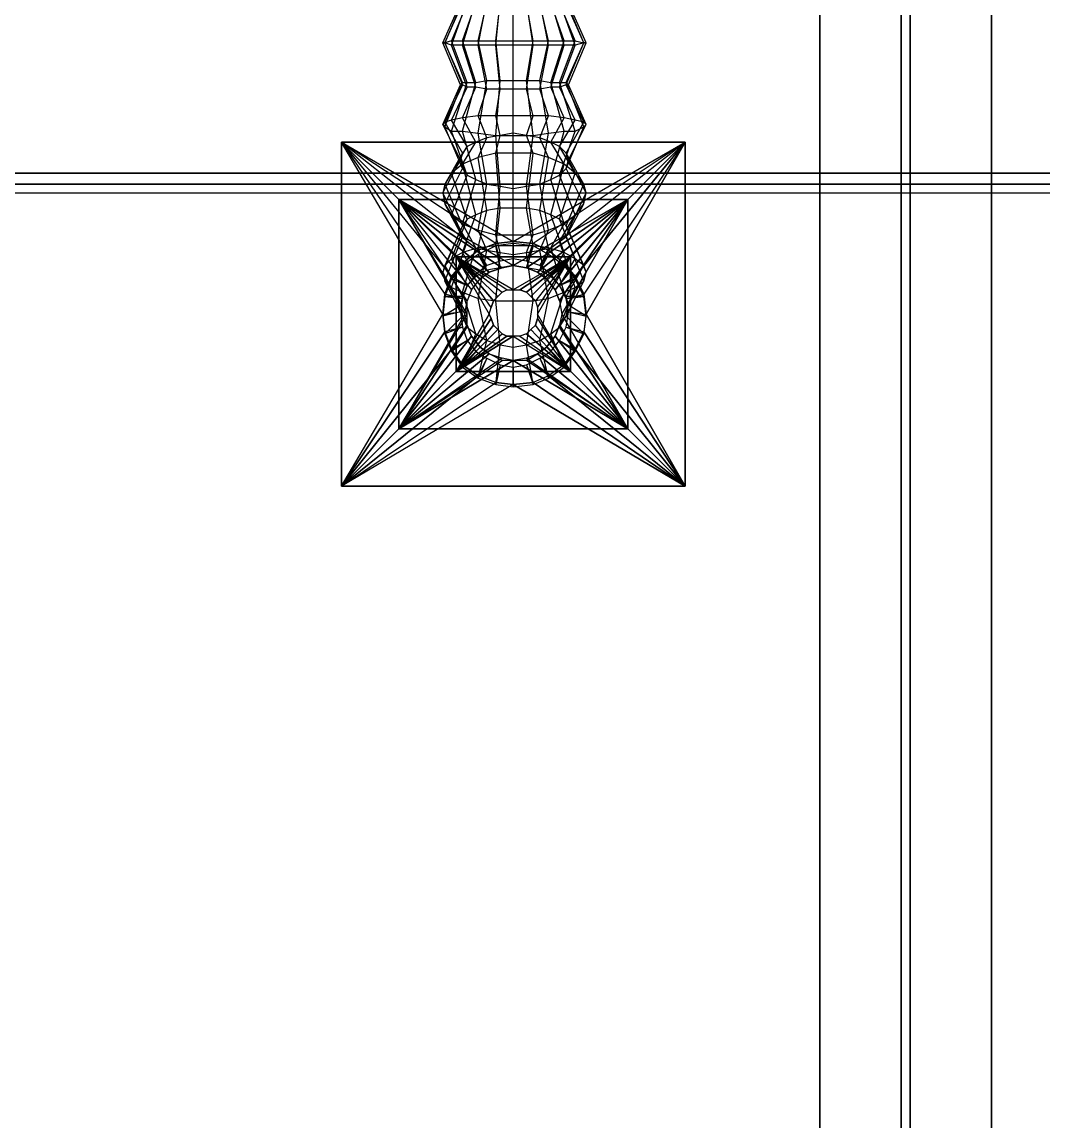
# Model space of a CAD drawing. Header units: metres. Extents: x 114 to 218, y 8 to 180.
# Drawn here: x 135.63 to 142.75, y 147.09 to 154.76 of the extents above; entities that cross this region are included whole.
import ezdxf

# ---------------------------------------------------------------- set-up
doc = ezdxf.new("R2010")
doc.units = ezdxf.units.M
doc.header["$MEASUREMENT"] = 0
for name, color, linetype in [('_Route', 7, 'Continuous'), ('M-SA2S-ADist', 7, 'Continuous'), ('M-SA2S-Flex', 7, 'Continuous'), ('PL-NP-Pipe', 7, 'Continuous'), ('S-3D-BEAM', 7, 'Continuous')]:
    doc.layers.add(name, color=color, linetype=linetype)

msp = doc.modelspace()

# ---------------------------------------------------------------- linework, layer by layer
at = {"layer": '_Route', "color": 4, "true_color": 0x00ffff}
msp.add_lwpolyline([(126.489, 153.6275), (187.0315, 153.6275), (202.3363, 153.6275)], dxfattribs=at)
msp.add_lwpolyline([(126.489, 153.6275), (187.0315, 153.6275), (202.3363, 153.6275)], dxfattribs=at)
at = {"layer": 'M-SA2S-ADist', "color": 3, "true_color": 0x00ff00}
for points in [[(139.0559, 152.2278), (140.2557, 151.5202), (137.8561, 151.5202), (137.8561, 153.9198), (140.2557, 153.9198), (140.2557, 151.5202), (139.5635, 152.72)], [(138.5637, 152.72), (137.8561, 153.9198), (137.8561, 151.5202), (138.5637, 152.72)], [(139.0559, 153.2276), (140.2557, 153.9198), (137.8561, 153.9198), (139.0559, 153.2276)], [(138.9328, 153.2122), (137.8561, 153.9198), (139.0559, 153.2276), (140.2557, 153.9198), (139.1943, 153.2122)], [(138.5791, 152.8584), (138.5637, 152.72), (137.8561, 153.9198), (138.5791, 152.8584)], [(140.2557, 153.9198), (139.1943, 153.2122), (139.0559, 153.2276), (138.9328, 153.2122), (137.8561, 153.9198), (138.5791, 152.8584), (138.5637, 152.72)], [(138.8098, 153.1661), (137.8561, 153.9198), (138.6252, 152.9815), (138.5791, 152.8584)], [(138.9328, 153.2122), (138.8098, 153.1661), (137.8561, 153.9198), (138.6252, 152.9815), (138.5791, 152.8584)], [(138.7021, 153.0738), (137.8561, 153.9198)], [(138.6252, 152.9815), (138.7021, 153.0738), (137.8561, 153.9198)], [(137.8561, 153.9198), (137.8561, 153.9198)], [(137.8561, 153.9198), (137.8561, 153.9198)], [(139.5481, 152.8584), (139.4866, 152.9815), (140.2557, 153.9198), (139.302, 153.1661), (139.1943, 153.2122)], [(140.2557, 153.9198), (139.302, 153.1661), (139.1943, 153.2122)], [(140.2557, 153.9198), (139.4097, 153.0738)], [(139.4097, 153.0738), (140.2557, 153.9198)], [(140.2557, 153.9198), (139.4866, 152.9815), (139.5481, 152.8584)], [(139.5635, 152.72), (140.2557, 153.9198), (139.5481, 152.8584), (139.5635, 152.72), (139.5481, 152.5969), (140.2557, 151.5202)], [(140.2557, 153.9198), (139.5481, 152.8584), (139.5635, 152.72), (139.5481, 152.5969)], [(140.2557, 153.9198), (139.5635, 152.72), (140.2557, 151.5202), (140.2557, 153.9198)], [(140.2557, 153.9198), (140.2557, 153.9198)], [(140.2557, 153.9198), (140.2557, 153.9198)], [(138.2561, 153.5198), (138.2561, 151.9201), (139.8557, 151.9201), (139.8557, 153.5198), (138.2561, 153.5198)], [(139.8557, 151.9201), (138.2561, 151.9201), (138.2561, 153.5198), (139.8557, 153.5198), (139.8557, 151.9201)], [(139.8557, 153.5198), (139.3943, 152.72), (139.8557, 151.9201), (139.0559, 152.397), (138.2561, 151.9201), (138.7329, 152.72), (138.2561, 153.5198), (139.0559, 153.0584), (139.8557, 153.5198)], [(138.2561, 153.5198), (138.7175, 152.72), (138.2561, 151.9201), (139.0559, 152.397), (139.8557, 151.9201), (139.3943, 152.72), (139.8557, 153.5198), (139.0559, 153.0584), (138.2561, 153.5198)], [(138.7329, 152.6431), (138.7329, 152.72), (138.7329, 152.8123), (138.2561, 153.5198), (138.7636, 152.8892), (138.7329, 152.8123)], [(138.7636, 152.8892), (138.8252, 152.9661), (138.2561, 153.5198), (138.8867, 153.0123), (138.8252, 152.9661)], [(138.8867, 153.0123), (138.979, 153.043), (138.2561, 153.5198), (138.979, 153.043), (139.0559, 153.0584), (138.979, 153.043), (138.8867, 153.0123), (138.2561, 153.5198), (138.8252, 152.9661), (138.8867, 153.0123)], [(138.7636, 152.8892), (138.7329, 152.8123), (138.2561, 153.5198), (138.7636, 152.8892), (138.8252, 152.9661)], [(138.2561, 153.5198), (138.2561, 153.5198)], [(138.2561, 153.5198), (138.2561, 153.5198)], [(139.0559, 153.0584), (139.1482, 153.043), (139.8557, 153.5198), (139.2251, 153.0123), (139.1482, 153.043)], [(139.8557, 153.5198), (139.1482, 153.043), (139.2251, 153.0123)], [(139.2251, 153.0123), (139.2866, 152.9661), (139.8557, 153.5198), (139.3481, 152.8892), (139.2866, 152.9661)], [(139.2866, 152.9661), (139.2251, 153.0123), (139.8557, 153.5198), (139.2866, 152.9661), (139.3481, 152.8892)], [(139.3481, 152.8892), (139.3789, 152.8123), (139.8557, 153.5198)], [(139.3789, 152.8123), (139.3481, 152.8892), (139.8557, 153.5198), (139.3789, 152.8123), (139.3943, 152.72), (139.3789, 152.6431)], [(139.8557, 153.5198), (139.8557, 153.5198)], [(139.8557, 153.5198), (139.8557, 153.5198)], [(138.6252, 152.9815), (138.7021, 153.0738), (138.8098, 153.1661), (138.9328, 153.2122), (139.0559, 153.2276), (139.1943, 153.2122)], [(138.8098, 153.1661), (138.7021, 153.0738), (138.8098, 153.1661), (138.9328, 153.2122), (139.0559, 153.2276), (139.1943, 153.2122)], [(138.9328, 153.2122), (138.9328, 153.2122)], [(138.9328, 153.2122), (138.9328, 153.2122)], [(138.9328, 153.2122), (138.9328, 153.2122)], [(139.0559, 153.2276), (139.0559, 153.2276)], [(139.0559, 153.2276), (139.0559, 153.2276)], [(139.0559, 153.2276), (139.0559, 153.2276)], [(139.4097, 153.0738), (139.302, 153.1661), (139.1943, 153.2122)], [(139.1943, 153.2122), (139.1943, 153.2122)], [(139.1943, 153.2122), (139.1943, 153.2122)], [(139.1943, 153.2122), (139.1943, 153.2122)], [(138.8098, 153.1661), (138.8098, 153.1661)], [(138.8098, 153.1661), (138.8098, 153.1661)], [(138.8098, 153.1661), (138.8098, 153.1661)], [(139.4097, 153.0738), (139.302, 153.1661)], [(139.302, 153.1661), (139.302, 153.1661)], [(139.4866, 152.9815), (139.4097, 153.0738), (139.302, 153.1661)], [(139.302, 153.1661), (139.302, 153.1661)], [(139.302, 153.1661), (139.302, 153.1661)], [(139.302, 153.1661), (139.302, 153.1661)], [(138.7021, 153.0738), (138.6252, 152.9815), (138.5791, 152.8584)], [(138.9021, 152.6892), (138.8867, 152.72), (138.9021, 152.7661), (138.656, 153.1199), (138.9174, 152.8123), (138.9021, 152.7661)], [(138.9174, 152.8123), (138.9482, 152.843), (138.656, 153.1199), (138.979, 152.8738), (138.9482, 152.843)], [(138.979, 152.8738), (139.0098, 152.8892), (138.656, 153.1199)], [(138.656, 152.3201), (139.4558, 152.3201), (139.2251, 152.72), (139.4558, 153.1199), (139.0559, 152.8892), (138.656, 153.1199), (138.8867, 152.72), (138.656, 152.3201), (139.0559, 152.5662), (139.4558, 152.3201), (139.4558, 153.1199), (138.656, 153.1199)], [(139.4558, 152.3201), (138.656, 152.3201), (138.656, 153.1199), (139.4558, 153.1199), (139.4558, 152.3201)], [(138.656, 153.1199), (138.656, 152.3201), (138.9021, 152.6892)], [(138.8867, 152.72), (138.9021, 152.6892), (138.9174, 152.6431), (138.656, 152.3201), (138.8867, 152.72), (138.9021, 152.7661), (138.656, 153.1199), (138.8867, 152.72)], [(139.0098, 152.8892), (138.656, 153.1199), (138.979, 152.8738), (139.0098, 152.8892), (139.0559, 152.8892), (138.656, 153.1199), (138.9482, 152.843), (138.979, 152.8738)], [(138.9482, 152.843), (138.9174, 152.8123), (138.656, 153.1199)], [(139.0559, 152.5662), (138.656, 152.3201), (138.979, 152.5815), (138.9482, 152.6123), (138.656, 152.3201), (139.0098, 152.5662), (139.0559, 152.5662), (139.4558, 152.3201), (139.2251, 152.72), (139.4558, 153.1199), (139.0559, 152.8892)], [(138.656, 153.1199), (138.656, 153.1199)], [(138.656, 153.1199), (138.656, 153.1199)], [(138.7021, 153.0738), (138.7021, 153.0738)], [(138.7021, 153.0738), (138.7021, 153.0738)], [(138.7021, 153.0738), (138.7021, 153.0738)], [(139.0098, 152.8892), (139.0559, 152.8892), (139.102, 152.8892), (139.4558, 153.1199), (139.1482, 152.8738), (139.102, 152.8892)], [(139.0559, 153.0584), (139.1482, 153.043)], [(139.0559, 153.0584), (139.0559, 153.0584)], [(139.0559, 153.0584), (139.0559, 153.0584)], [(139.4558, 153.1199), (139.102, 152.8892)], [(139.1482, 152.8738), (139.1789, 152.843), (139.4558, 153.1199), (139.2097, 152.8123), (139.1789, 152.843)], [(139.1482, 152.8738), (139.4558, 153.1199), (139.1789, 152.843)], [(139.2097, 152.8123), (139.2251, 152.7661), (139.4558, 153.1199)], [(139.2251, 152.7661), (139.4558, 153.1199), (139.2097, 152.8123)], [(139.4866, 152.9815), (139.4097, 153.0738), (139.4866, 152.9815)], [(139.4097, 153.0738), (139.4097, 153.0738)], [(139.4097, 153.0738), (139.4097, 153.0738)], [(139.4097, 153.0738), (139.4097, 153.0738)], [(139.4558, 153.1199), (139.4558, 153.1199)], [(139.4558, 153.1199), (139.4558, 153.1199)], [(138.6252, 152.9815), (138.6252, 152.9815)], [(138.6252, 152.9815), (138.6252, 152.9815)], [(138.6252, 152.9815), (138.6252, 152.9815)], [(138.6252, 152.9815), (138.6252, 152.9815)], [(138.8867, 153.0123), (138.8867, 153.0123)], [(138.8867, 153.0123), (138.8867, 153.0123)], [(138.979, 153.043), (138.979, 153.043)], [(139.1482, 153.043), (139.1482, 153.043)], [(139.1482, 153.043), (139.1482, 153.043)], [(139.2251, 153.0123), (139.2251, 153.0123)], [(139.2251, 153.0123), (139.2251, 153.0123)], [(139.4866, 152.9815), (139.5481, 152.8584), (139.5635, 152.72), (139.5481, 152.5969)], [(139.4866, 152.9815), (139.4866, 152.9815)], [(139.4866, 152.9815), (139.4866, 152.9815)], [(139.4866, 152.9815), (139.4866, 152.9815)], [(138.8252, 152.9661), (138.8252, 152.9661)], [(138.8252, 152.9661), (138.8252, 152.9661)], [(139.2866, 152.9661), (139.2866, 152.9661)], [(139.2866, 152.9661), (139.2866, 152.9661)], [(138.5637, 152.72), (138.5791, 152.5969), (138.5637, 152.72), (138.5791, 152.8584)], [(138.5791, 152.8584), (138.5791, 152.8584)], [(138.5791, 152.8584), (138.5791, 152.8584)], [(138.5791, 152.8584), (138.5791, 152.8584)], [(138.7636, 152.8892), (138.7636, 152.8892)], [(138.7636, 152.8892), (138.7636, 152.8892)], [(138.9482, 152.843), (138.9482, 152.843)], [(138.9482, 152.843), (138.9482, 152.843)], [(138.979, 152.8738), (138.979, 152.8738)], [(138.979, 152.8738), (138.979, 152.8738)], [(139.0098, 152.8892), (139.0098, 152.8892)], [(139.0098, 152.8892), (139.0098, 152.8892)], [(139.0559, 152.8892), (139.102, 152.8892), (139.1482, 152.8738), (139.1789, 152.843), (139.2097, 152.8123), (139.2251, 152.7661), (139.2251, 152.72), (139.2251, 152.6892), (139.2097, 152.6431), (139.1789, 152.6123)], [(139.0559, 152.8892), (139.0559, 152.8892)], [(139.0559, 152.8892), (139.0559, 152.8892)], [(139.102, 152.8892), (139.102, 152.8892)], [(139.102, 152.8892), (139.102, 152.8892)], [(139.1482, 152.8738), (139.1482, 152.8738)], [(139.1482, 152.8738), (139.1482, 152.8738)], [(139.1789, 152.843), (139.1789, 152.843)], [(139.1789, 152.843), (139.1789, 152.843)], [(139.3481, 152.8892), (139.3481, 152.8892)], [(139.3481, 152.8892), (139.3481, 152.8892)], [(139.5481, 152.8584), (139.5481, 152.8584)], [(139.5481, 152.8584), (139.5481, 152.8584)], [(139.5481, 152.8584), (139.5481, 152.8584)], [(139.5481, 152.8584), (139.5481, 152.8584)], [(138.7329, 152.6431), (138.7636, 152.5662), (138.2561, 151.9201), (138.7329, 152.6431), (138.7175, 152.72), (138.7329, 152.8123)], [(138.7329, 152.8123), (138.7329, 152.8123)], [(138.7329, 152.8123), (138.7329, 152.8123)], [(138.9021, 152.7661), (138.9174, 152.8123)], [(138.9021, 152.7661), (138.9021, 152.7661)], [(138.9021, 152.7661), (138.9021, 152.7661)], [(138.9174, 152.8123), (138.9174, 152.8123)], [(138.9174, 152.8123), (138.9174, 152.8123)], [(139.2097, 152.8123), (139.2097, 152.8123)], [(139.2097, 152.8123), (139.2097, 152.8123)], [(139.2251, 152.7661), (139.2251, 152.72), (139.2251, 152.6892), (139.4558, 152.3201), (139.2097, 152.6431), (139.2251, 152.6892)], [(139.2251, 152.7661), (139.2251, 152.7661)], [(139.2251, 152.7661), (139.2251, 152.7661)], [(139.3789, 152.8123), (139.3943, 152.72), (139.3789, 152.6431), (139.8557, 151.9201), (139.3481, 152.5662), (139.3789, 152.6431)], [(139.3789, 152.8123), (139.3789, 152.8123)], [(139.3789, 152.8123), (139.3789, 152.8123)], [(138.5637, 152.72), (138.5791, 152.5969), (137.8561, 151.5202), (138.5637, 152.72)], [(138.5637, 152.72), (138.5637, 152.72)], [(138.5637, 152.72), (138.5637, 152.72)], [(138.5637, 152.72), (138.5637, 152.72)], [(138.9174, 152.6431), (138.9021, 152.6892), (138.656, 152.3201)], [(138.7175, 152.72), (138.7175, 152.72)], [(138.7329, 152.72), (138.7329, 152.72)], [(138.8867, 152.72), (138.8867, 152.72)], [(138.8867, 152.72), (138.8867, 152.72)], [(138.9021, 152.6892), (138.9021, 152.6892)], [(138.9021, 152.6892), (138.9021, 152.6892)], [(139.2251, 152.6892), (139.4558, 152.3201), (139.2097, 152.6431)], [(139.2251, 152.72), (139.2251, 152.72)], [(139.2251, 152.72), (139.2251, 152.72)], [(139.2251, 152.6892), (139.2251, 152.6892)], [(139.2251, 152.6892), (139.2251, 152.6892)], [(139.3943, 152.72), (139.3943, 152.72)], [(139.3943, 152.72), (139.3943, 152.72)], [(139.5635, 152.72), (139.5635, 152.72)], [(139.5635, 152.72), (139.5635, 152.72)], [(139.5635, 152.72), (139.5635, 152.72)], [(137.8561, 151.5202), (138.5791, 152.5969)], [(138.7636, 152.5662), (138.7329, 152.6431), (138.2561, 151.9201)], [(138.5791, 152.5969), (138.6252, 152.4739), (138.5791, 152.5969)], [(138.7021, 152.3662), (138.6252, 152.4739), (138.5791, 152.5969)], [(138.5791, 152.5969), (138.5791, 152.5969)], [(138.5791, 152.5969), (138.5791, 152.5969)], [(138.5791, 152.5969), (138.5791, 152.5969)], [(138.979, 152.5815), (138.9482, 152.6123), (138.656, 152.3201), (138.9174, 152.6431), (138.9482, 152.6123)], [(138.7329, 152.6431), (138.7329, 152.6431)], [(138.7329, 152.6431), (138.7329, 152.6431)], [(138.9174, 152.6431), (138.9482, 152.6123)], [(138.9174, 152.6431), (138.9174, 152.6431)], [(138.9174, 152.6431), (138.9174, 152.6431)], [(138.9482, 152.6123), (138.9482, 152.6123)], [(138.9482, 152.6123), (138.9482, 152.6123)], [(139.1789, 152.6123), (139.1482, 152.5815)], [(139.1789, 152.6123), (139.1482, 152.5815), (139.4558, 152.3201), (139.1789, 152.6123)], [(139.2097, 152.6431), (139.1789, 152.6123), (139.4558, 152.3201)], [(139.1789, 152.6123), (139.1789, 152.6123)], [(139.1789, 152.6123), (139.1789, 152.6123)], [(139.5481, 152.5969), (139.5481, 152.5969), (139.4866, 152.4739), (139.4097, 152.3662), (139.302, 152.2893), (139.1943, 152.2432)], [(139.2097, 152.6431), (139.2097, 152.6431)], [(139.2097, 152.6431), (139.2097, 152.6431)], [(139.8557, 151.9201), (139.3789, 152.6431), (139.3481, 152.5662)], [(139.3789, 152.6431), (139.3789, 152.6431)], [(139.3789, 152.6431), (139.3789, 152.6431)], [(139.4097, 152.3662), (139.4866, 152.4739), (139.5481, 152.5969)], [(139.4866, 152.4739), (140.2557, 151.5202), (139.5481, 152.5969), (139.4866, 152.4739)], [(139.5481, 152.5969), (139.5481, 152.5969)], [(139.5481, 152.5969), (139.5481, 152.5969)], [(138.8867, 152.4431), (138.8252, 152.4893), (138.2561, 151.9201), (138.7636, 152.5662), (138.8252, 152.4893)], [(138.8252, 152.4893), (138.8867, 152.4431), (138.2561, 151.9201), (138.8252, 152.4893), (138.7636, 152.5662)], [(139.102, 152.5662), (139.0559, 152.5662), (139.0098, 152.5662), (138.656, 152.3201), (138.979, 152.5815), (139.0098, 152.5662)], [(138.7636, 152.5662), (138.7636, 152.5662)], [(138.7636, 152.5662), (138.7636, 152.5662)], [(139.0098, 152.5662), (138.979, 152.5815)], [(138.979, 152.5815), (138.979, 152.5815)], [(138.979, 152.5815), (138.979, 152.5815)], [(139.0098, 152.5662), (139.0098, 152.5662)], [(139.0098, 152.5662), (139.0098, 152.5662)], [(139.102, 152.5662), (139.0559, 152.5662)], [(139.0559, 152.5662), (139.0559, 152.5662)], [(139.0559, 152.5662), (139.0559, 152.5662)], [(139.102, 152.5662), (139.4558, 152.3201), (139.1482, 152.5815), (139.102, 152.5662)], [(139.1482, 152.5815), (139.102, 152.5662), (139.4558, 152.3201)], [(139.102, 152.5662), (139.102, 152.5662)], [(139.102, 152.5662), (139.102, 152.5662)], [(139.1482, 152.5815), (139.1482, 152.5815)], [(139.1482, 152.5815), (139.1482, 152.5815)], [(139.3481, 152.5662), (139.2866, 152.4893), (139.8557, 151.9201), (139.2251, 152.4431), (139.2866, 152.4893)], [(139.2866, 152.4893), (139.3481, 152.5662), (139.8557, 151.9201), (139.2866, 152.4893), (139.2251, 152.4431)], [(139.3481, 152.5662), (139.3481, 152.5662)], [(139.3481, 152.5662), (139.3481, 152.5662)], [(138.6252, 152.4739), (137.8561, 151.5202), (138.8098, 152.2893)], [(137.8561, 151.5202), (138.6252, 152.4739)], [(139.1482, 152.4124), (139.0559, 152.397), (138.979, 152.4124), (138.2561, 151.9201), (138.8867, 152.4431), (138.979, 152.4124)], [(138.2561, 151.9201), (138.979, 152.397), (138.8867, 152.4431)], [(138.6252, 152.4739), (138.7021, 152.3662), (138.6252, 152.4739)], [(138.6252, 152.4739), (138.6252, 152.4739)], [(138.6252, 152.4739), (138.6252, 152.4739)], [(138.6252, 152.4739), (138.6252, 152.4739)], [(138.8252, 152.4893), (138.8252, 152.4893)], [(138.8252, 152.4893), (138.8252, 152.4893)], [(138.8867, 152.4431), (138.8867, 152.4431)], [(138.8867, 152.4431), (138.8867, 152.4431)], [(139.1482, 152.397), (139.2251, 152.4431), (139.8557, 151.9201), (139.1482, 152.397), (139.0559, 152.397), (138.979, 152.397)], [(139.2251, 152.4431), (139.1482, 152.4124), (139.8557, 151.9201)], [(139.2251, 152.4431), (139.2251, 152.4431)], [(139.2251, 152.4431), (139.2251, 152.4431)], [(139.2866, 152.4893), (139.2866, 152.4893)], [(139.2866, 152.4893), (139.2866, 152.4893)], [(139.4866, 152.4739), (139.4097, 152.3662), (140.2557, 151.5202)], [(139.4866, 152.4739), (139.4866, 152.4739)], [(140.2557, 151.5202), (139.4866, 152.4739)], [(139.4866, 152.4739), (139.4866, 152.4739)], [(139.4866, 152.4739), (139.4866, 152.4739)], [(139.4866, 152.4739), (139.4866, 152.4739)], [(138.8098, 152.2893), (138.7021, 152.3662), (137.8561, 151.5202)], [(137.8561, 151.5202), (138.7021, 152.3662)], [(138.7021, 152.3662), (138.8098, 152.2893), (138.7021, 152.3662)], [(138.7021, 152.3662), (138.7021, 152.3662)], [(138.7021, 152.3662), (138.7021, 152.3662)], [(138.7021, 152.3662), (138.7021, 152.3662)], [(138.979, 152.4124), (138.979, 152.4124)], [(138.979, 152.397), (138.979, 152.397)], [(139.0559, 152.397), (139.0559, 152.397)], [(139.0559, 152.397), (139.0559, 152.397)], [(139.1482, 152.4124), (139.1482, 152.4124)], [(139.1482, 152.397), (139.1482, 152.397)], [(139.4097, 152.3662), (139.302, 152.2893), (139.1943, 152.2432)], [(139.4097, 152.3662), (139.302, 152.2893)], [(140.2557, 151.5202), (139.4097, 152.3662)], [(139.4097, 152.3662), (139.4097, 152.3662)], [(139.4097, 152.3662), (139.4097, 152.3662)], [(139.4097, 152.3662), (139.4097, 152.3662)], [(138.8098, 152.2893), (137.8561, 151.5202), (138.9328, 152.2432), (138.8098, 152.2893)], [(138.656, 152.3201), (138.656, 152.3201)], [(138.656, 152.3201), (138.656, 152.3201)], [(139.0559, 152.2278), (138.9328, 152.2432), (138.8098, 152.2893)], [(138.9328, 152.2432), (138.8098, 152.2893)], [(138.8098, 152.2893), (138.8098, 152.2893)], [(138.8098, 152.2893), (138.8098, 152.2893)], [(138.8098, 152.2893), (138.8098, 152.2893)], [(140.2557, 151.5202), (139.302, 152.2893), (139.1943, 152.2432)], [(139.302, 152.2893), (140.2557, 151.5202)], [(139.302, 152.2893), (139.302, 152.2893)], [(139.302, 152.2893), (139.302, 152.2893)], [(139.302, 152.2893), (139.302, 152.2893)], [(139.4558, 152.3201), (139.4558, 152.3201)], [(139.4558, 152.3201), (139.4558, 152.3201)], [(138.9328, 152.2432), (139.0559, 152.2278), (137.8561, 151.5202), (138.9328, 152.2432)], [(139.0559, 152.2278), (137.8561, 151.5202), (140.2557, 151.5202), (139.0559, 152.2278)], [(140.2557, 151.5202), (139.1943, 152.2432), (139.0559, 152.2278), (138.9328, 152.2432)], [(138.9328, 152.2432), (138.9328, 152.2432)], [(138.9328, 152.2432), (138.9328, 152.2432)], [(138.9328, 152.2432), (138.9328, 152.2432)], [(139.0559, 152.2278), (139.1943, 152.2432)], [(139.1943, 152.2432), (139.0559, 152.2278)], [(139.0559, 152.2278), (139.0559, 152.2278)], [(139.0559, 152.2278), (139.0559, 152.2278)], [(139.0559, 152.2278), (139.0559, 152.2278)], [(139.1943, 152.2432), (140.2557, 151.5202)], [(139.1943, 152.2432), (139.1943, 152.2432)], [(139.1943, 152.2432), (139.1943, 152.2432)], [(139.1943, 152.2432), (139.1943, 152.2432)], [(138.2561, 151.9201), (138.2561, 151.9201)], [(138.2561, 151.9201), (138.2561, 151.9201)], [(139.8557, 151.9201), (139.8557, 151.9201)], [(139.8557, 151.9201), (139.8557, 151.9201)], [(137.8561, 151.5202), (137.8561, 151.5202)], [(137.8561, 151.5202), (137.8561, 151.5202)], [(140.2557, 151.5202), (140.2557, 151.5202)], [(140.2557, 151.5202), (140.2557, 151.5202)]]:
    msp.add_lwpolyline(points, dxfattribs=at)
at = {"layer": 'M-SA2S-Flex', "color": 5, "true_color": 0x0000ff}
for points in [[(138.7021, 154.9042), (138.5791, 154.6119), (138.5637, 154.6119), (138.6867, 154.8888), (138.7021, 154.8888), (138.5791, 155.1811)], [(138.7021, 154.5966), (138.6252, 154.5966), (138.7329, 154.9042)], [(138.8098, 154.5966), (138.7021, 154.5966), (138.7944, 154.9042)], [(138.9328, 154.5966), (138.8098, 154.5966), (138.8713, 154.9042)], [(139.0559, 154.5966), (138.9328, 154.5966), (138.9636, 154.9042)], [(139.1943, 154.5966), (139.0559, 154.5966), (139.0559, 154.9042)], [(139.302, 154.5966), (139.1943, 154.5966), (139.1482, 154.9042)], [(139.4097, 154.5966), (139.302, 154.5966), (139.2405, 154.9042)], [(139.4866, 154.5966), (139.4097, 154.5966), (139.3174, 154.9042)], [(139.5481, 154.6119), (139.4866, 154.5966), (139.3789, 154.9042)], [(139.5635, 154.6119), (139.5481, 154.6119), (139.4251, 154.9042)], [(138.7329, 154.8888), (138.6252, 154.6273), (138.5791, 154.6119), (138.7021, 154.3197), (138.6867, 154.3197), (138.5637, 154.6119), (138.5791, 154.6119), (138.7021, 154.8888)], [(138.6252, 154.6273), (138.7021, 154.6273), (138.7944, 154.8888)], [(138.7021, 154.6273), (138.8098, 154.6273), (138.8713, 154.8888)], [(138.8098, 154.6273), (138.9328, 154.6273), (138.9636, 154.8888)], [(138.9328, 154.6273), (139.0559, 154.6273), (139.0559, 154.8888)], [(139.0559, 154.6273), (139.1943, 154.6273), (139.1482, 154.8888)], [(139.1943, 154.6273), (139.302, 154.6273), (139.2405, 154.8888)], [(139.302, 154.6273), (139.4097, 154.6273), (139.3174, 154.8888)], [(139.4097, 154.6273), (139.4866, 154.6273), (139.3789, 154.8888)], [(139.4866, 154.6273), (139.5481, 154.6119), (139.4251, 154.8888)], [(139.5481, 154.6119), (139.5635, 154.6119), (139.4404, 154.8888)], [(138.7021, 154.3197), (138.5791, 154.0582), (138.5637, 154.0428), (138.6867, 154.3197), (138.7021, 154.3351), (138.5791, 154.6119)], [(138.5637, 154.6119), (138.5637, 154.6119)], [(138.6252, 154.5966), (138.5791, 154.6119)], [(138.5791, 154.6119), (138.5791, 154.6119)], [(138.5791, 154.6119), (138.5791, 154.6119)], [(138.7021, 154.3351), (138.7329, 154.3351), (138.6252, 154.6273)], [(138.6252, 154.6273), (138.6252, 154.6273)], [(138.7944, 154.3043), (138.7329, 154.3043), (138.6252, 154.5966)], [(138.6252, 154.5966), (138.6252, 154.5966)], [(138.7329, 154.3351), (138.7944, 154.3351), (138.7021, 154.6273)], [(138.7021, 154.6273), (138.7021, 154.6273)], [(138.8713, 154.2889), (138.7944, 154.3043), (138.7021, 154.5966)], [(138.7021, 154.5966), (138.7021, 154.5966)], [(138.7944, 154.3351), (138.8713, 154.3504), (138.8098, 154.6273)], [(138.8098, 154.6273), (138.8098, 154.6273)], [(138.9636, 154.2889), (138.8713, 154.2889), (138.8098, 154.5966)], [(138.8098, 154.5966), (138.8098, 154.5966)], [(138.8713, 154.3504), (138.9636, 154.3504), (138.9328, 154.6273)], [(138.9328, 154.6273), (138.9328, 154.6273)], [(139.0559, 154.2889), (138.9636, 154.2889), (138.9328, 154.5966)], [(138.9328, 154.5966), (138.9328, 154.5966)], [(138.9636, 154.3504), (139.0559, 154.3504), (139.0559, 154.6273)], [(139.0559, 154.3504), (139.1482, 154.3504), (139.1943, 154.6273)], [(139.0559, 154.6273), (139.0559, 154.6273)], [(139.1482, 154.2889), (139.0559, 154.2889), (139.0559, 154.5966)], [(139.0559, 154.5966), (139.0559, 154.5966)], [(139.1482, 154.3504), (139.2405, 154.3504), (139.302, 154.6273)], [(139.2405, 154.2889), (139.1482, 154.2889), (139.1943, 154.5966)], [(139.1943, 154.6273), (139.1943, 154.6273)], [(139.1943, 154.5966), (139.1943, 154.5966)], [(139.2405, 154.3504), (139.3174, 154.3351), (139.4097, 154.6273)], [(139.3174, 154.3043), (139.2405, 154.2889), (139.302, 154.5966)], [(139.302, 154.6273), (139.302, 154.6273)], [(139.302, 154.5966), (139.302, 154.5966)], [(139.3174, 154.3351), (139.3789, 154.3351), (139.4866, 154.6273)], [(139.3789, 154.3043), (139.3174, 154.3043), (139.4097, 154.5966)], [(139.3789, 154.3351), (139.4251, 154.3351), (139.5481, 154.6119)], [(139.4251, 154.3197), (139.3789, 154.3043), (139.4866, 154.5966)], [(139.4097, 154.6273), (139.4097, 154.6273)], [(139.4097, 154.5966), (139.4097, 154.5966)], [(139.4251, 154.3351), (139.4404, 154.3197), (139.5635, 154.6119)], [(139.4404, 154.3197), (139.4251, 154.3197), (139.5481, 154.6119)], [(139.4866, 154.6273), (139.4866, 154.6273)], [(139.4866, 154.5966), (139.4866, 154.5966)], [(139.5481, 154.6119), (139.5481, 154.6119)], [(139.5481, 154.6119), (139.5481, 154.6119)], [(139.5635, 154.6119), (139.5635, 154.6119)], [(138.5791, 154.0582), (138.7021, 153.8429), (138.6867, 153.7967), (138.5637, 154.0428), (138.5791, 154.0274), (138.7021, 154.3351)], [(138.5791, 154.0274), (138.6252, 153.9967), (138.7329, 154.3351)], [(138.6252, 153.9967), (138.7021, 153.9967), (138.7944, 154.3351)], [(138.7021, 154.089), (138.6252, 154.0736), (138.7329, 154.3043)], [(138.6867, 154.3197), (138.6867, 154.3197)], [(138.7021, 153.9967), (138.8098, 153.9813), (138.8713, 154.3504)], [(138.7021, 154.3351), (138.7021, 154.3351)], [(138.7329, 154.3043), (138.7021, 154.3197)], [(138.7021, 154.3197), (138.7021, 154.3197)], [(138.8098, 154.1043), (138.7021, 154.089), (138.7944, 154.3043)], [(138.7329, 154.3351), (138.7329, 154.3351)], [(138.7329, 154.3043), (138.7329, 154.3043)], [(138.7944, 154.3351), (138.7944, 154.3351)], [(138.7944, 154.3043), (138.7944, 154.3043)], [(138.8098, 153.9813), (138.9328, 153.9659), (138.9636, 154.3504)], [(138.9328, 154.1043), (138.8098, 154.1043), (138.8713, 154.2889)], [(138.8713, 154.3504), (138.8713, 154.3504)], [(138.8713, 154.2889), (138.8713, 154.2889)], [(138.9328, 153.9659), (139.0559, 153.9659), (139.0559, 154.3504)], [(139.0559, 154.1043), (138.9328, 154.1043), (138.9636, 154.2889)], [(138.9636, 154.3504), (138.9636, 154.3504)], [(138.9636, 154.2889), (138.9636, 154.2889)], [(139.0559, 153.9659), (139.1943, 153.9659), (139.1482, 154.3504)], [(139.0559, 154.3504), (139.0559, 154.3504)], [(139.1943, 154.1043), (139.0559, 154.1043), (139.0559, 154.2889)], [(139.0559, 154.2889), (139.0559, 154.2889)], [(139.1482, 154.3504), (139.1482, 154.3504)], [(139.302, 154.1043), (139.1943, 154.1043), (139.1482, 154.2889)], [(139.1482, 154.2889), (139.1482, 154.2889)], [(139.1943, 153.9659), (139.302, 153.9813), (139.2405, 154.3504)], [(139.2405, 154.3504), (139.2405, 154.3504)], [(139.4097, 154.089), (139.302, 154.1043), (139.2405, 154.2889)], [(139.2405, 154.2889), (139.2405, 154.2889)], [(139.302, 153.9813), (139.4097, 153.9967), (139.3174, 154.3351)], [(139.3174, 154.3351), (139.3174, 154.3351)], [(139.4866, 154.0736), (139.4097, 154.089), (139.3174, 154.3043)], [(139.3174, 154.3043), (139.3174, 154.3043)], [(139.4097, 153.9967), (139.4866, 153.9967), (139.3789, 154.3351)], [(139.3789, 154.3351), (139.3789, 154.3351)], [(139.5481, 154.0582), (139.4866, 154.0736), (139.3789, 154.3043)], [(139.3789, 154.3043), (139.3789, 154.3043)], [(139.4866, 153.9967), (139.5481, 154.0274), (139.4251, 154.3351)], [(139.4251, 154.3351), (139.4251, 154.3351)], [(139.5635, 154.0428), (139.5481, 154.0582), (139.4251, 154.3197)], [(139.4251, 154.3197), (139.4251, 154.3197)], [(139.5481, 154.0274), (139.5635, 154.0428), (139.4404, 154.3197)], [(139.4404, 154.3197), (139.4404, 154.3197)], [(138.6252, 154.0736), (138.5791, 154.0582)], [(138.5791, 154.0582), (138.5791, 154.0582)], [(138.7944, 153.9198), (138.7329, 153.889), (138.6252, 154.0736)], [(138.6252, 154.0736), (138.6252, 154.0736)], [(138.8713, 153.9505), (138.7944, 153.9198), (138.7021, 154.089)], [(138.7021, 154.089), (138.7021, 154.089)], [(138.9636, 153.9659), (138.8713, 153.9505), (138.8098, 154.1043)], [(138.8098, 154.1043), (138.8098, 154.1043)], [(139.0559, 153.9813), (138.9636, 153.9659), (138.9328, 154.1043)], [(138.9328, 154.1043), (138.9328, 154.1043)], [(139.1482, 153.9659), (139.0559, 153.9813), (139.0559, 154.1043)], [(139.0559, 154.1043), (139.0559, 154.1043)], [(139.2405, 153.9505), (139.1482, 153.9659), (139.1943, 154.1043)], [(139.1943, 154.1043), (139.1943, 154.1043)], [(139.3174, 153.9198), (139.2405, 153.9505), (139.302, 154.1043)], [(139.302, 154.1043), (139.302, 154.1043)], [(139.3789, 153.889), (139.3174, 153.9198), (139.4097, 154.089)], [(139.4251, 153.8429), (139.3789, 153.889), (139.4866, 154.0736)], [(139.4097, 154.089), (139.4097, 154.089)], [(139.4404, 153.7967), (139.4251, 153.8429), (139.5481, 154.0582)], [(139.4866, 154.0736), (139.4866, 154.0736)], [(139.5481, 154.0582), (139.5481, 154.0582)], [(138.5637, 154.0428), (138.5637, 154.0428)], [(138.7021, 153.8429), (138.5791, 153.6275), (138.5637, 153.566), (138.6867, 153.7967), (138.7021, 153.7352), (138.5791, 154.0274)], [(138.5791, 154.0274), (138.5791, 154.0274)], [(138.7021, 153.7352), (138.7329, 153.689), (138.6252, 153.9967)], [(138.6252, 153.9967), (138.6252, 153.9967)], [(138.7329, 153.689), (138.7944, 153.6583), (138.7021, 153.9967)], [(138.7021, 153.9967), (138.7021, 153.9967)], [(138.7944, 153.6583), (138.8713, 153.6275), (138.8098, 153.9813)], [(138.8098, 153.9813), (138.8098, 153.9813)], [(139.1943, 153.8429), (139.0559, 153.8429), (139.0559, 153.9813)], [(139.0559, 153.9813), (139.0559, 153.9813)], [(139.1482, 153.6121), (139.2405, 153.6275), (139.302, 153.9813)], [(139.2405, 153.6275), (139.3174, 153.6583), (139.4097, 153.9967)], [(139.302, 153.9813), (139.302, 153.9813)], [(139.3174, 153.6583), (139.3789, 153.689), (139.4866, 153.9967)], [(139.3789, 153.689), (139.4251, 153.7352), (139.5481, 154.0274)], [(139.4097, 153.9967), (139.4097, 153.9967)], [(139.4251, 153.7352), (139.4404, 153.7967), (139.5635, 154.0428)], [(139.4866, 153.9967), (139.4866, 153.9967)], [(139.5481, 154.0274), (139.5481, 154.0274)], [(139.5635, 154.0428), (139.5635, 154.0428)], [(138.8098, 153.8121), (138.7021, 153.7659), (138.7944, 153.9198)], [(138.7944, 153.9198), (138.7944, 153.9198)], [(138.9328, 153.8429), (138.8098, 153.8121), (138.8713, 153.9505)], [(138.8713, 153.6275), (138.9636, 153.6121), (138.9328, 153.9659)], [(138.8713, 153.9505), (138.8713, 153.9505)], [(139.0559, 153.8429), (138.9328, 153.8429), (138.9636, 153.9659)], [(138.9328, 153.9659), (138.9328, 153.9659)], [(138.9636, 153.6121), (139.0559, 153.5967), (139.0559, 153.9659)], [(138.9636, 153.9659), (138.9636, 153.9659)], [(139.0559, 153.5967), (139.1482, 153.6121), (139.1943, 153.9659)], [(139.0559, 153.9659), (139.0559, 153.9659)], [(139.302, 153.8121), (139.1943, 153.8429), (139.1482, 153.9659)], [(139.1482, 153.9659), (139.1482, 153.9659)], [(139.1943, 153.9659), (139.1943, 153.9659)], [(139.4097, 153.7659), (139.302, 153.8121), (139.2405, 153.9505)], [(139.2405, 153.9505), (139.2405, 153.9505)], [(139.4866, 153.7044), (139.4097, 153.7659), (139.3174, 153.9198)], [(139.3174, 153.9198), (139.3174, 153.9198)], [(138.7021, 153.7659), (138.6252, 153.7044), (138.7329, 153.889)], [(138.7329, 153.889), (138.7021, 153.8429)], [(138.7021, 153.8429), (138.7021, 153.8429)], [(138.7329, 153.889), (138.7329, 153.889)], [(139.0559, 153.4583), (138.9636, 153.4583), (138.9328, 153.8429)], [(138.9328, 153.8429), (138.9328, 153.8429)], [(139.1482, 153.4583), (139.0559, 153.4583), (139.0559, 153.8429)], [(139.0559, 153.8429), (139.0559, 153.8429)], [(139.2405, 153.4429), (139.1482, 153.4583), (139.1943, 153.8429)], [(139.1943, 153.8429), (139.1943, 153.8429)], [(139.5481, 153.6275), (139.4866, 153.7044), (139.3789, 153.889)], [(139.3789, 153.889), (139.3789, 153.889)], [(139.5635, 153.566), (139.5481, 153.6275), (139.4251, 153.8429)], [(139.4251, 153.8429), (139.4251, 153.8429)], [(138.6867, 153.7967), (138.6867, 153.7967)], [(138.8713, 153.4429), (138.7944, 153.4122), (138.7021, 153.7659)], [(138.7021, 153.7659), (138.7021, 153.7659)], [(138.9636, 153.4583), (138.8713, 153.4429), (138.8098, 153.8121)], [(138.8098, 153.8121), (138.8098, 153.8121)], [(139.3174, 153.4122), (139.2405, 153.4429), (139.302, 153.8121)], [(139.302, 153.8121), (139.302, 153.8121)], [(139.3789, 153.3814), (139.3174, 153.4122), (139.4097, 153.7659)], [(139.4097, 153.7659), (139.4097, 153.7659)], [(139.5481, 153.4891), (139.5635, 153.566), (139.4404, 153.7967)], [(139.4404, 153.7967), (139.4404, 153.7967)], [(138.5791, 153.6275), (138.7021, 153.3353), (138.6867, 153.3045), (138.5637, 153.566), (138.5791, 153.4891), (138.7021, 153.7352)], [(138.6252, 153.7044), (138.5791, 153.6275)], [(138.5791, 153.4891), (138.6252, 153.4122), (138.7329, 153.689)], [(138.7944, 153.4122), (138.7329, 153.3814), (138.6252, 153.7044)], [(138.6252, 153.7044), (138.6252, 153.7044)], [(138.7021, 153.7352), (138.7021, 153.7352)], [(138.7329, 153.689), (138.7329, 153.689)], [(139.4251, 153.3353), (139.3789, 153.3814), (139.4866, 153.7044)], [(139.4097, 153.3506), (139.4866, 153.4122), (139.3789, 153.689)], [(139.3789, 153.689), (139.3789, 153.689)], [(139.4866, 153.4122), (139.5481, 153.4891), (139.4251, 153.7352)], [(139.4251, 153.7352), (139.4251, 153.7352)], [(139.4866, 153.7044), (139.4866, 153.7044)], [(138.5791, 153.6275), (138.5791, 153.6275)], [(138.6252, 153.4122), (138.7021, 153.3506), (138.7944, 153.6583)], [(138.7021, 153.3506), (138.8098, 153.3045), (138.8713, 153.6275)], [(138.7944, 153.6583), (138.7944, 153.6583)], [(138.8098, 153.3045), (138.9328, 153.2737), (138.9636, 153.6121)], [(138.8713, 153.6275), (138.8713, 153.6275)], [(138.9328, 153.2737), (139.0559, 153.2737), (139.0559, 153.5967)], [(138.9636, 153.6121), (138.9636, 153.6121)], [(139.0559, 153.2737), (139.1943, 153.2737), (139.1482, 153.6121)], [(139.0559, 153.5967), (139.0559, 153.5967)], [(139.1482, 153.6121), (139.1482, 153.6121)], [(139.1943, 153.2737), (139.302, 153.3045), (139.2405, 153.6275)], [(139.2405, 153.6275), (139.2405, 153.6275)], [(139.302, 153.3045), (139.4097, 153.3506), (139.3174, 153.6583)], [(139.3174, 153.6583), (139.3174, 153.6583)], [(139.4404, 153.3045), (139.4251, 153.3353), (139.5481, 153.6275)], [(139.5481, 153.6275), (139.5481, 153.6275)], [(138.5637, 153.566), (138.5637, 153.566)], [(139.4251, 153.2583), (139.4404, 153.3045), (139.5635, 153.566)], [(139.5635, 153.566), (139.5635, 153.566)], [(138.7021, 153.3353), (138.5791, 153.0584), (138.5637, 153.0123), (138.6867, 153.3045), (138.7021, 153.2583), (138.5791, 153.4891)], [(138.5791, 153.4891), (138.5791, 153.4891)], [(138.9328, 153.1968), (138.8098, 153.1814), (138.8713, 153.4429)], [(138.8713, 153.4429), (138.8713, 153.4429)], [(139.0559, 153.1968), (138.9328, 153.1968), (138.9636, 153.4583)], [(138.9636, 153.4583), (138.9636, 153.4583)], [(139.1943, 153.1968), (139.0559, 153.1968), (139.0559, 153.4583)], [(139.0559, 153.4583), (139.0559, 153.4583)], [(139.302, 153.1814), (139.1943, 153.1968), (139.1482, 153.4583)], [(139.1482, 153.4583), (139.1482, 153.4583)], [(139.4097, 153.1507), (139.302, 153.1814), (139.2405, 153.4429)], [(139.2405, 153.4429), (139.2405, 153.4429)], [(139.3789, 153.2276), (139.4251, 153.2583), (139.5481, 153.4891)], [(139.5481, 153.4891), (139.5481, 153.4891)], [(138.7021, 153.2583), (138.7329, 153.2276), (138.6252, 153.4122)], [(138.6252, 153.4122), (138.6252, 153.4122)], [(138.7021, 153.1507), (138.6252, 153.1045), (138.7329, 153.3814)], [(138.8098, 153.1814), (138.7021, 153.1507), (138.7944, 153.4122)], [(138.7329, 153.3814), (138.7021, 153.3353)], [(138.7329, 153.3814), (138.7329, 153.3814)], [(138.7944, 153.4122), (138.7944, 153.4122)], [(139.4866, 153.1045), (139.4097, 153.1507), (139.3174, 153.4122)], [(139.3174, 153.1814), (139.3789, 153.2276), (139.4866, 153.4122)], [(139.3174, 153.4122), (139.3174, 153.4122)], [(139.5481, 153.0584), (139.4866, 153.1045), (139.3789, 153.3814)], [(139.3789, 153.3814), (139.3789, 153.3814)], [(139.4866, 153.4122), (139.4866, 153.4122)], [(138.6867, 153.3045), (138.6867, 153.3045)], [(138.7329, 153.2276), (138.7944, 153.1814), (138.7021, 153.3506)], [(138.7021, 153.3506), (138.7021, 153.3506)], [(138.7021, 153.3353), (138.7021, 153.3353)], [(138.7944, 153.1814), (138.8713, 153.1661), (138.8098, 153.3045)], [(138.8098, 153.3045), (138.8098, 153.3045)], [(139.1482, 153.1507), (139.2405, 153.1661), (139.302, 153.3045)], [(139.2405, 153.1661), (139.3174, 153.1814), (139.4097, 153.3506)], [(139.302, 153.3045), (139.302, 153.3045)], [(139.4097, 153.3506), (139.4097, 153.3506)], [(139.5635, 153.0123), (139.5481, 153.0584), (139.4251, 153.3353)], [(139.4251, 153.3353), (139.4251, 153.3353)], [(139.5481, 152.9507), (139.5635, 153.0123), (139.4404, 153.3045)], [(139.4404, 153.3045), (139.4404, 153.3045)], [(138.5791, 153.0584), (138.7021, 152.843), (138.6867, 152.7815), (138.5637, 153.0123), (138.5791, 152.9507), (138.7021, 153.2583)], [(139.1943, 153.2122), (139.302, 153.1661), (139.4097, 153.0738), (139.4866, 152.9815), (139.5481, 152.8584), (139.5635, 152.72), (139.5481, 152.5969), (139.4866, 152.4739), (139.4097, 152.3662), (139.302, 152.2893), (139.1943, 152.2432), (139.0559, 152.2278), (138.9328, 152.2432), (138.8098, 152.2893), (138.7021, 152.3662), (138.6252, 152.4739), (138.5791, 152.5969), (138.5637, 152.72), (138.5791, 152.8584), (138.6252, 152.9815), (138.7021, 153.0738), (138.8098, 153.1661), (138.9328, 153.2122), (139.0559, 153.2276), (139.1943, 153.2122)], [(138.5791, 152.9507), (138.6252, 152.9046), (138.7329, 153.2276)], [(138.7021, 153.2583), (138.7021, 153.2583)], [(138.7329, 153.2276), (138.7329, 153.2276)], [(138.8713, 153.1661), (138.9636, 153.1507), (138.9328, 153.2737)], [(138.9328, 153.2737), (138.9328, 153.2737)], [(138.9636, 153.0892), (138.9328, 153.2122)], [(139.0559, 153.2122), (138.9328, 153.1968), (138.9636, 153.043)], [(138.9328, 153.2122), (138.9328, 153.2122)], [(138.9636, 153.1507), (139.0559, 153.1353), (139.0559, 153.2737)], [(139.0559, 153.1353), (139.1482, 153.1507), (139.1943, 153.2737)], [(139.0559, 153.2737), (139.0559, 153.2737)], [(139.0559, 153.1045), (139.0559, 153.2276)], [(139.0559, 153.2276), (139.0559, 153.2276)], [(139.1482, 153.0892), (139.0559, 153.1045), (139.0559, 153.2122)], [(139.1943, 153.1968), (139.0559, 153.2122), (139.0559, 153.0584)], [(139.0559, 153.2122), (139.0559, 153.2122)], [(139.1482, 153.0892), (139.1943, 153.2122)], [(139.1943, 153.2737), (139.1943, 153.2737)], [(139.1943, 153.2122), (139.1943, 153.2122)], [(139.4097, 152.8738), (139.4866, 152.9046), (139.3789, 153.2276)], [(139.3789, 153.2276), (139.3789, 153.2276)], [(139.4866, 152.9046), (139.5481, 152.9507), (139.4251, 153.2583)], [(139.4251, 153.2583), (139.4251, 153.2583)], [(138.6252, 152.9046), (138.7021, 152.8738), (138.7944, 153.1814)], [(138.7021, 152.8738), (138.8098, 152.8277), (138.8713, 153.1661)], [(138.8713, 153.0276), (138.7944, 152.9815), (138.7021, 153.1507)], [(138.7021, 153.1507), (138.7021, 153.1507)], [(138.8098, 153.1353), (138.7021, 153.0584), (138.7944, 152.9815)], [(138.7944, 153.1814), (138.7944, 153.1814)], [(138.9328, 153.1968), (138.8098, 153.1353), (138.8713, 153.0276)], [(138.9636, 153.043), (138.8713, 153.0276), (138.8098, 153.1814)], [(138.8098, 153.1814), (138.8098, 153.1814)], [(138.8713, 153.0584), (138.8098, 153.1661)], [(138.8098, 153.1661), (138.8098, 153.1661)], [(138.8098, 152.8277), (138.9328, 152.8123), (138.9636, 153.1507)], [(138.9636, 153.0892), (138.8713, 153.0584), (138.8098, 153.1353)], [(138.8098, 153.1353), (138.8098, 153.1353)], [(138.8713, 153.1661), (138.8713, 153.1661)], [(139.0559, 153.1045), (138.9636, 153.0892), (138.9328, 153.1968)], [(139.0559, 153.0584), (138.9636, 153.043), (138.9328, 153.1968)], [(138.9328, 153.1968), (138.9328, 153.1968)], [(138.9328, 153.1968), (138.9328, 153.1968)], [(138.9328, 152.8123), (139.0559, 152.8123), (139.0559, 153.1353)], [(138.9636, 153.1507), (138.9636, 153.1507)], [(139.1482, 153.043), (139.0559, 153.0584), (139.0559, 153.1968)], [(139.0559, 153.1968), (139.0559, 153.1968)], [(139.0559, 152.8123), (139.1943, 152.8123), (139.1482, 153.1507)], [(139.0559, 153.1353), (139.0559, 153.1353)], [(139.2405, 153.0584), (139.1482, 153.0892), (139.1943, 153.1968)], [(139.302, 153.1353), (139.1943, 153.1968), (139.1482, 153.043)], [(139.2405, 153.0276), (139.1482, 153.043), (139.1943, 153.1968)], [(139.1482, 153.1507), (139.1482, 153.1507)], [(139.1943, 153.1968), (139.1943, 153.1968)], [(139.1943, 153.1968), (139.1943, 153.1968)], [(139.1943, 152.8123), (139.302, 152.8277), (139.2405, 153.1661)], [(139.3174, 152.9815), (139.2405, 153.0276), (139.302, 153.1814)], [(139.2405, 153.0584), (139.302, 153.1661)], [(139.2405, 153.1661), (139.2405, 153.1661)], [(139.3174, 152.9969), (139.2405, 153.0584), (139.302, 153.1353)], [(139.4097, 153.0584), (139.302, 153.1353), (139.2405, 153.0276)], [(139.302, 152.8277), (139.4097, 152.8738), (139.3174, 153.1814)], [(139.302, 153.1814), (139.302, 153.1814)], [(139.302, 153.1661), (139.302, 153.1661)], [(139.302, 153.1353), (139.302, 153.1353)], [(139.3174, 153.1814), (139.3174, 153.1814)], [(139.3789, 152.92), (139.3174, 152.9815), (139.4097, 153.1507)], [(139.4097, 153.1507), (139.4097, 153.1507)], [(138.6252, 153.1045), (138.5791, 153.0584)], [(138.5791, 153.0584), (138.5791, 153.0584)], [(138.7944, 152.9815), (138.7329, 152.92), (138.6252, 153.1045)], [(138.6252, 153.1045), (138.6252, 153.1045)], [(138.7021, 153.0584), (138.6252, 152.9661), (138.7329, 152.92)], [(138.7944, 152.9969), (138.7021, 153.0738)], [(138.7021, 153.0738), (138.7021, 153.0738)], [(138.8713, 153.0584), (138.7944, 152.9969), (138.7021, 153.0584)], [(138.7021, 153.0584), (138.7021, 153.0584)], [(138.8713, 153.0584), (138.8713, 153.0584)], [(138.9636, 153.0892), (138.9636, 153.0892)], [(139.0559, 153.1045), (139.0559, 153.1045)], [(139.0559, 153.0584), (139.0559, 153.0584)], [(139.1482, 153.0892), (139.1482, 153.0892)], [(139.2405, 153.0584), (139.2405, 153.0584)], [(139.3174, 152.9969), (139.4097, 153.0738)], [(139.3789, 152.92), (139.3174, 152.9969), (139.4097, 153.0584)], [(139.4866, 152.9661), (139.4097, 153.0584), (139.3174, 152.9815)], [(139.4251, 152.843), (139.3789, 152.92), (139.4866, 153.1045)], [(139.4097, 153.0738), (139.4097, 153.0738)], [(139.4097, 153.0584), (139.4097, 153.0584)], [(139.4404, 152.7815), (139.4251, 152.843), (139.5481, 153.0584)], [(139.4866, 153.1045), (139.4866, 153.1045)], [(139.5481, 153.0584), (139.5481, 153.0584)], [(138.5637, 153.0123), (138.5637, 153.0123)], [(138.7944, 152.9969), (138.7329, 152.92), (138.6252, 152.9661)], [(138.7329, 152.92), (138.6252, 152.9815)], [(138.6252, 152.9815), (138.6252, 152.9815)], [(138.7944, 152.9969), (138.7944, 152.9969)], [(138.7944, 152.9815), (138.7944, 152.9815)], [(138.8713, 153.0276), (138.8713, 153.0276)], [(138.9636, 153.043), (138.9636, 153.043)], [(139.1482, 153.043), (139.1482, 153.043)], [(139.2405, 153.0276), (139.2405, 153.0276)], [(139.3174, 152.9969), (139.3174, 152.9969)], [(139.3174, 152.9815), (139.3174, 152.9815)], [(139.3789, 152.92), (139.4866, 152.9815)], [(139.4251, 152.7046), (139.4404, 152.7815), (139.5635, 153.0123)], [(139.4866, 152.9815), (139.4866, 152.9815)], [(139.5635, 153.0123), (139.5635, 153.0123)], [(138.7021, 152.843), (138.5791, 152.843), (138.5637, 152.7046), (138.6867, 152.7815), (138.7021, 152.7046), (138.5791, 152.9507)], [(138.6252, 152.9661), (138.5791, 152.843)], [(138.5791, 152.9507), (138.5791, 152.9507)], [(138.6252, 152.9661), (138.6252, 152.9661)], [(138.7021, 152.7046), (138.7329, 152.6277), (138.6252, 152.9046)], [(138.6252, 152.9046), (138.6252, 152.9046)], [(138.7329, 152.92), (138.7021, 152.8277)], [(138.7329, 152.92), (138.7021, 152.843)], [(138.7329, 152.92), (138.7329, 152.92)], [(138.7329, 152.92), (138.7329, 152.92)], [(139.3174, 152.5815), (139.3789, 152.6277), (139.4866, 152.9046)], [(139.4251, 152.8277), (139.3789, 152.92), (139.4866, 152.9661)], [(139.5481, 152.843), (139.4866, 152.9661), (139.3789, 152.92)], [(139.3789, 152.6277), (139.4251, 152.7046), (139.5481, 152.9507)], [(139.3789, 152.92), (139.3789, 152.92)], [(139.3789, 152.92), (139.3789, 152.92)], [(139.4866, 152.9661), (139.4866, 152.9661)], [(139.4866, 152.9046), (139.4866, 152.9046)], [(139.5481, 152.9507), (139.5481, 152.9507)], [(138.5791, 152.843), (138.7021, 152.8277), (138.6867, 152.7354), (138.5637, 152.7046), (138.5791, 152.5815), (138.7021, 152.7046)], [(138.7021, 152.8277), (138.5791, 152.8584)], [(138.5791, 152.8584), (138.5791, 152.8584)], [(138.5791, 152.843), (138.5791, 152.843)], [(138.7329, 152.6277), (138.7944, 152.5815), (138.7021, 152.8738)], [(138.7021, 152.8738), (138.7021, 152.8738)], [(138.7021, 152.843), (138.7021, 152.843)], [(138.7021, 152.8277), (138.7021, 152.8277)], [(138.7944, 152.5815), (138.8713, 152.5354), (138.8098, 152.8277)], [(138.8098, 152.8277), (138.8098, 152.8277)], [(139.1482, 152.5046), (139.2405, 152.5354), (139.302, 152.8277)], [(139.2405, 152.5354), (139.3174, 152.5815), (139.4097, 152.8738)], [(139.302, 152.8277), (139.302, 152.8277)], [(139.4097, 152.8738), (139.4097, 152.8738)], [(139.4251, 152.8277), (139.5481, 152.8584)], [(139.4404, 152.7354), (139.4251, 152.8277), (139.5481, 152.843)], [(139.5635, 152.7046), (139.5481, 152.843), (139.4251, 152.843)], [(139.4251, 152.843), (139.4251, 152.843)], [(139.4251, 152.8277), (139.4251, 152.8277)], [(139.5481, 152.8584), (139.5481, 152.8584)], [(139.5481, 152.843), (139.5481, 152.843)], [(138.6867, 152.7815), (138.6867, 152.7815)], [(138.8713, 152.5354), (138.9636, 152.5046), (138.9328, 152.8123)], [(138.9328, 152.8123), (138.9328, 152.8123)], [(138.9636, 152.5046), (139.0559, 152.4893), (139.0559, 152.8123)], [(139.0559, 152.4893), (139.1482, 152.5046), (139.1943, 152.8123)], [(139.0559, 152.8123), (139.0559, 152.8123)], [(139.1943, 152.8123), (139.1943, 152.8123)], [(139.5481, 152.5815), (139.5635, 152.7046), (139.4404, 152.7815)], [(139.4404, 152.7815), (139.4404, 152.7815)], [(138.5637, 152.72), (138.6867, 152.7354)], [(138.5637, 152.72), (138.5637, 152.72)], [(138.5637, 152.7046), (138.5637, 152.7046)], [(138.6867, 152.7354), (138.7021, 152.6277), (138.5791, 152.5815)], [(138.6867, 152.7354), (138.6867, 152.7354)], [(138.7021, 152.7046), (138.7021, 152.7046)], [(139.4251, 152.6277), (139.4404, 152.7354), (139.5635, 152.7046)], [(139.4866, 152.4585), (139.5481, 152.5815), (139.4251, 152.7046)], [(139.4251, 152.7046), (139.4251, 152.7046)], [(139.4404, 152.7354), (139.5635, 152.72)], [(139.4404, 152.7354), (139.4404, 152.7354)], [(139.5635, 152.72), (139.5635, 152.72)], [(139.5635, 152.7046), (139.5635, 152.7046)], [(138.7021, 152.6277), (138.5791, 152.5969)], [(138.5791, 152.5815), (138.6252, 152.4585), (138.7329, 152.6277)], [(138.5791, 152.5969), (138.5791, 152.5969)], [(138.7021, 152.6277), (138.7329, 152.5354), (138.6252, 152.4585)], [(138.7021, 152.6277), (138.7021, 152.6277)], [(138.7329, 152.6277), (138.7329, 152.6277)], [(139.3789, 152.5354), (139.4251, 152.6277), (139.5481, 152.5815)], [(139.4097, 152.3508), (139.4866, 152.4585), (139.3789, 152.6277)], [(139.3789, 152.6277), (139.3789, 152.6277)], [(139.4251, 152.6277), (139.5481, 152.5969)], [(139.4251, 152.6277), (139.4251, 152.6277)], [(139.5481, 152.5969), (139.5481, 152.5969)], [(138.5791, 152.5815), (138.5791, 152.5815)], [(138.6252, 152.4585), (138.7021, 152.3508), (138.7944, 152.5815)], [(138.7329, 152.5354), (138.6252, 152.4739)], [(138.7329, 152.5354), (138.7944, 152.4585), (138.7021, 152.3508)], [(138.7021, 152.3508), (138.8098, 152.2739), (138.8713, 152.5354)], [(138.7329, 152.5354), (138.7329, 152.5354)], [(138.7944, 152.5815), (138.7944, 152.5815)], [(138.8713, 152.5354), (138.8713, 152.5354)], [(139.1943, 152.2278), (139.302, 152.2739), (139.2405, 152.5354)], [(139.2405, 152.5354), (139.2405, 152.5354)], [(139.302, 152.2739), (139.4097, 152.3508), (139.3174, 152.5815)], [(139.3174, 152.5815), (139.3174, 152.5815)], [(139.3174, 152.4585), (139.3789, 152.5354), (139.4866, 152.4585)], [(139.3789, 152.5354), (139.4866, 152.4739)], [(139.3789, 152.5354), (139.3789, 152.5354)], [(139.5481, 152.5815), (139.5481, 152.5815)], [(138.6252, 152.4739), (138.6252, 152.4739)], [(138.6252, 152.4585), (138.6252, 152.4585)], [(138.7944, 152.4585), (138.7021, 152.3662)], [(138.7944, 152.4585), (138.8713, 152.4124), (138.8098, 152.2739)], [(138.7944, 152.4585), (138.7944, 152.4585)], [(138.8098, 152.2739), (138.9328, 152.2278), (138.9636, 152.5046)], [(138.9328, 152.2278), (139.0559, 152.2124), (139.0559, 152.4893)], [(138.9636, 152.5046), (138.9636, 152.5046)], [(139.0559, 152.2124), (139.1943, 152.2278), (139.1482, 152.5046)], [(139.0559, 152.4893), (139.0559, 152.4893)], [(139.1482, 152.5046), (139.1482, 152.5046)], [(139.2405, 152.4124), (139.3174, 152.4585), (139.4097, 152.3508)], [(139.3174, 152.4585), (139.4097, 152.3662)], [(139.3174, 152.4585), (139.3174, 152.4585)], [(139.4866, 152.4739), (139.4866, 152.4739)], [(139.4866, 152.4585), (139.4866, 152.4585)], [(138.7021, 152.3662), (138.7021, 152.3662)], [(138.8713, 152.4124), (138.8098, 152.2893)], [(138.8713, 152.4124), (138.9636, 152.3662), (138.9328, 152.2278)], [(138.8713, 152.4124), (138.8713, 152.4124)], [(138.9636, 152.3662), (138.9328, 152.2432)], [(138.9636, 152.3662), (139.0559, 152.3508), (139.0559, 152.2124)], [(138.9636, 152.3662), (138.9636, 152.3662)], [(139.0559, 152.3508), (139.1482, 152.3662), (139.1943, 152.2278)], [(139.1482, 152.3662), (139.2405, 152.4124), (139.302, 152.2739)], [(139.1482, 152.3662), (139.1943, 152.2432)], [(139.1482, 152.3662), (139.1482, 152.3662)], [(139.2405, 152.4124), (139.302, 152.2893)], [(139.2405, 152.4124), (139.2405, 152.4124)], [(139.4097, 152.3662), (139.4097, 152.3662)], [(138.7021, 152.3508), (138.7021, 152.3508)], [(138.8098, 152.2893), (138.8098, 152.2893)], [(139.0559, 152.3508), (139.0559, 152.2278)], [(139.0559, 152.3508), (139.0559, 152.3508)], [(139.302, 152.2893), (139.302, 152.2893)], [(139.4097, 152.3508), (139.4097, 152.3508)], [(138.8098, 152.2739), (138.8098, 152.2739)], [(138.9328, 152.2432), (138.9328, 152.2432)], [(138.9328, 152.2278), (138.9328, 152.2278)], [(139.0559, 152.2278), (139.0559, 152.2278)], [(139.0559, 152.2124), (139.0559, 152.2124)], [(139.1943, 152.2432), (139.1943, 152.2432)], [(139.1943, 152.2278), (139.1943, 152.2278)], [(139.302, 152.2739), (139.302, 152.2739)]]:
    msp.add_lwpolyline(points, dxfattribs=at)
at = {"layer": 'PL-NP-Pipe', "color": 61, "true_color": 0xdfff7f}
for points in [[(126.489, 153.7044), (143.2243, 153.7044)], [(143.2243, 153.7044), (126.489, 153.7044)], [(126.489, 153.7044), (143.2243, 153.7044)], [(143.2243, 153.7044), (126.489, 153.7044)], [(126.489, 153.6275), (143.2243, 153.6275)], [(143.2243, 153.6275), (143.2243, 153.6275), (126.489, 153.6275)], [(126.489, 153.6275), (143.2243, 153.6275)], [(143.2243, 153.6275), (143.2243, 153.6275), (126.489, 153.6275)], [(126.489, 153.566), (143.2243, 153.566)], [(126.489, 153.566), (143.2243, 153.566)], [(126.489, 153.566), (143.2243, 153.566)], [(126.489, 153.566), (143.2243, 153.566)]]:
    msp.add_lwpolyline(points, dxfattribs=at)
at = {"layer": 'S-3D-BEAM', "color": 4, "true_color": 0x00ffff}
for points in [[(141.194, 162.0105), (142.3937, 162.0105), (142.3937, 162.0105), (142.3937, 107.8361), (141.194, 107.8361), (141.194, 162.0105)], [(141.194, 107.8361), (141.194, 162.0105), (141.194, 107.8361)], [(141.7631, 162.0105), (141.194, 162.0105), (141.194, 162.0105), (141.194, 107.8361), (141.7631, 107.8361), (141.7631, 162.0105)], [(141.194, 162.0105), (141.7631, 162.0105), (141.7631, 162.0105), (141.7631, 107.8361), (141.194, 107.8361), (141.194, 162.0105)], [(141.194, 107.8361), (141.194, 162.0105), (141.194, 107.8361)], [(142.3937, 162.0105), (141.194, 162.0105), (141.194, 162.0105), (141.194, 107.8361), (142.3937, 107.8361), (142.3937, 162.0105)], [(141.8246, 162.0105), (142.3937, 162.0105), (141.8246, 162.0105), (141.8246, 162.0105), (141.8246, 107.8361), (142.3937, 107.8361), (142.3937, 162.0105), (142.3937, 162.0105), (141.194, 162.0105), (141.7631, 162.0105)], [(141.7631, 107.8361), (141.7631, 162.0105), (141.7631, 107.8361)], [(141.8246, 162.0105), (142.3937, 162.0105), (142.3937, 162.0105), (142.3937, 107.8361), (141.8246, 107.8361), (141.8246, 162.0105)], [(141.8246, 107.8361), (141.8246, 162.0105), (141.8246, 107.8361)], [(142.3937, 107.8361), (142.3937, 162.0105), (142.3937, 107.8361)], [(142.3937, 107.8361), (142.3937, 162.0105), (142.3937, 107.8361)]]:
    msp.add_lwpolyline(points, dxfattribs=at)

doc.saveas('drawing.dxf')
